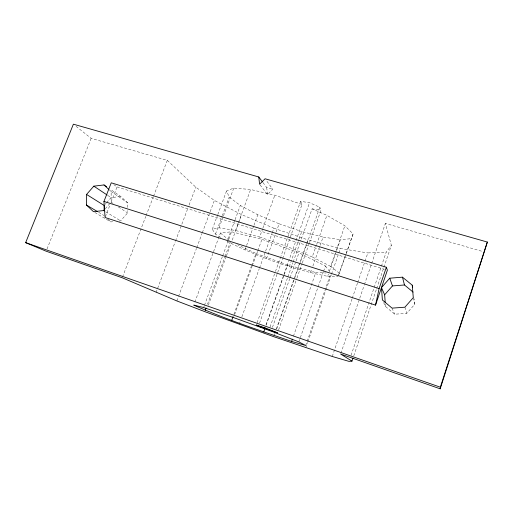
<?xml version="1.0" encoding="UTF-8"?>
<svg xmlns="http://www.w3.org/2000/svg" width="513" height="513" viewBox="0 0 513 513"><rect width="100%" height="100%" fill="white"/><g stroke="black" fill="none" stroke-linecap="round" stroke-linejoin="round"><path stroke-width="0.38" stroke-dasharray="2.56 1.92" d="M119.119 221.039L120.626 220.879L127.602 212.933L127.615 210.599M127.622 207.483L127.634 202.815L120.754 196.485L110.442 189.387M113.059 203.469L111.071 202.18L111.161 191.554L109.506 190.028M353.784 355.836L376.439 289.223M376.696 288.466L391.368 245.323L385.378 223.392L482.938 251.588M351.072 355.304L386.212 252.12L391.368 245.323M332.264 356.471L352.008 299.034M352.264 298.277L357.458 283.163M357.721 282.406L364.737 262.002M364.993 261.245L367.853 252.935L386.212 252.12M340.895 353.29L364.172 285.318M364.435 284.568L371.412 264.176M371.675 263.419L385.378 223.392M338.792 274.372L353.091 233.941L344.845 225.784L326.916 215.345L312.09 208.862L301.182 239.5M338.298 275.93L345.999 254.352M346.262 253.595L353.091 233.941M339.439 273.249L330.661 266.401L335.912 251.357M336.175 250.607L344.845 225.784M227.079 241.424C258.95 257.135 292.686 269.588 327.634 276.308L328.416 274.064M329.461 271.069L340.427 239.667L351.187 238.692M305.69 345.486L330.366 274.75M305.825 347.769L307.659 342.504M307.922 341.754L325.749 290.614M326.011 289.864L331.257 274.821M331.52 274.07L338.599 253.768M338.862 253.012L340.433 248.504L367.853 252.935M293.442 336.175L315.809 272.518L326.127 273.012M298.848 341.902L323.318 272.012M323.581 271.262L325.422 266.003L298.938 252.819L261.919 239.321L231.543 231.78L220.449 233.005L194.876 302.086M330.661 266.401L312.237 256.936L316.431 245.054M316.694 244.31L326.916 215.345M310.512 272.749L311.821 269.036M312.866 266.061L319.932 246.009M320.195 245.265L323.075 237.096L340.427 239.667M273.878 335.893L274.679 333.642M276.276 329.141L293.834 279.636M294.103 278.886L306.607 243.637M306.877 242.886L307.941 239.885L340.433 248.504M276.731 328.769L294.667 278.193M294.937 277.443L319.836 207.239L309.531 202.712L300.592 201.346L280.874 256.378M278.597 329.853L296.719 278.713M296.982 277.963L302.048 263.676M302.311 262.925L309.243 243.367M309.506 242.617L320.965 210.279L319.836 207.239M265.984 324.78L283.721 275.045M283.99 274.295L309.531 202.712M266.17 325.178L287.639 264.99L315.809 272.518M289.261 266.606L298.829 239.751M299.092 239.007L301.753 231.549L323.075 237.096M270.024 327.05L287.607 277.655M287.87 276.905L292.929 262.682M293.199 261.938L300.919 240.244M272.435 327.365L289.832 278.424M290.101 277.668L298.938 252.819M257.103 322.709L275.199 272.204M275.468 271.454L280.605 257.128M259.54 323.145L282.406 259.257M282.676 258.501L302.022 204.463L300.592 201.346M266.529 258.712L275.904 232.716M276.174 231.972L279.123 223.803L257.789 214.774L240.321 205.482L229.202 197.107L226.573 190.907L233.781 188.079L250.633 189.496L274.821 195.254L302.022 204.463M233.89 314.373L251.344 266.253M251.62 265.497L255.987 253.467L237.634 244.81M234.627 314.565L252.095 266.407M252.364 265.657L257.552 251.357M257.821 250.607L261.919 239.321M239.173 324.331L240.257 321.324M241.886 316.816L259.251 268.761M259.52 268.01L272.005 233.466M272.275 232.716L273.904 228.208L241.604 214.639L214.376 200.442L195.812 187.181L167.309 160.364L91.147 138.356L75.219 125.653M220.628 237.372L215.46 234.133L212.305 229.266L219.038 227.843L235.557 230.478L259.642 237.051L262.624 228.836M262.893 228.093L274.821 195.254M244.945 249.978L246.311 246.234M246.58 245.483L253.691 226.009M253.961 225.258L257.789 214.774M203.635 307.531L204.193 306.03M204.469 305.28L222.424 256.532M222.7 255.782L231.543 231.78M207.47 304.28L224.803 257.18M225.072 256.429L230.305 242.226M235.557 230.478L250.633 189.496M208.278 305.273L226.182 256.583M226.457 255.84L231.139 243.104M232.242 240.103L241.604 214.639M227.907 239.173L234.807 220.455M235.082 219.711L240.321 205.482M212.305 229.266L217.518 215.248M217.794 214.511L226.573 190.907M215.46 234.133L222.058 216.364M222.328 215.62L229.202 197.107M219.038 227.843L223.213 216.589M223.488 215.838L233.781 188.079M176.857 300.939L178.261 297.187M178.537 296.437L196.46 248.439M196.736 247.689L202.058 233.441M202.334 232.69L214.376 200.442M156.08 292.468L175.247 241.694M175.529 240.943L187.925 208.092M189.053 205.104L195.812 187.181M122.504 277.02L145.769 216.448M146.058 215.704L153.24 197.005M153.528 196.261L167.309 160.364M105.364 216.781L110.218 204.366M111.071 202.18L117.035 186.931L113.822 184.648M47.029 248.972L91.147 138.356M105.127 204.341L106.114 203.219M106.608 202.654L111.045 197.608L120.754 196.485M105.3 208.753L109.5 203.969M383.634 302.587L385.519 306.492L394.651 314.212L406.764 313.36L414.677 304.369L414.222 298.874M260.053 184.86L267.51 194.517L272.769 189.278L265.99 180.005M94.815 212.472L110.84 221.924L113.854 221.603M327.634 276.308L338.016 276.597M312.09 208.862L320.965 210.279M262.977 182.564L266.715 187.534L272.769 189.278M117.035 186.931L384.314 269.254M279.123 223.803L301.753 231.549M273.904 228.208L307.941 239.885M259.642 237.051L286.985 246.477L312.237 256.936M255.987 253.467L287.639 264.99M98.605 212.273L104.036 215.518M105.749 211.786L120.626 220.879M118.349 206.912L127.602 212.933M107.736 195.402L111.045 197.608M111.161 191.554L127.634 202.815M220.449 233.005L229.978 240.982M108.006 219.256L110.84 221.924M325.422 266.003L329.974 272.037M392.054 308.127L394.651 314.212M404.885 307.204L406.764 313.36M413.286 297.662L414.677 304.369M266.715 187.534L267.51 194.517M385.346 304.158L385.519 306.492"/><path stroke-width="0.77" d="M104.088 210.875L104.145 205.463L86.562 194.433L93.828 186.161L103.998 184.943L106.576 186.719M104.774 209.349L103.722 210.548L93.475 211.683L86.396 204.982L86.562 194.433M351.982 361.133L340.638 354.047L440.186 388.816L440.346 387.187L487.35 242.059L265.086 178.774L259.584 184.257L258.776 176.972L73.385 124.184L25.65 242.643L46.138 251.197L122.216 277.764L176.857 300.939L205.796 312.019L273.615 336.637L332.264 356.471L349 361.376L351.982 361.133L353.008 358.106M375.522 305.126L379.107 288.582L386.353 267.26L111.25 182.82L103.94 201.449L105.082 217.512L375.522 305.126L387.373 270.197L386.353 267.26M487.35 242.059L440.186 388.816M291.596 341.414L305.69 345.486L298.848 341.902L271.095 331.129L233.537 317.573L203.635 307.531L193.76 305.094C225.553 319.246 258.725 330.071 291.596 341.414L292.391 339.17M263.759 331.949L264.83 328.942M231.709 320.388L233.069 316.624M205.271 310.262L206.098 308.018M412.247 285.196L413.286 297.662L404.885 307.204L392.054 308.127L382.384 299.977L381.467 287.613L389.752 278.2L402.468 277.167L412.247 285.196L412.676 287.408M385.231 302.599L384.647 294.802L392.464 285.927L404.462 284.978L413.08 292.083M103.94 201.449L379.107 288.582M25.65 242.643L440.346 387.187M86.396 204.982L97.252 211.465M93.828 186.161L107.076 194.966M103.998 184.943L108.955 189.521M258.776 176.972L262.515 181.942M381.467 287.613L384.647 294.802M389.752 278.2L392.464 285.927M402.468 277.167L404.462 284.978M264.907 327.794L256.288 324.973L258.462 326.146L277.533 332.86L264.907 327.794"/></g></svg>
